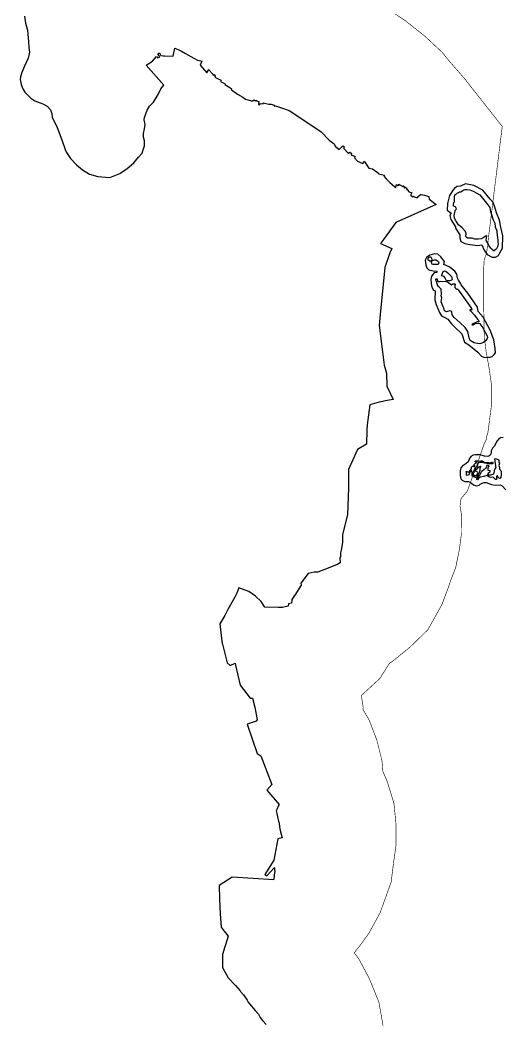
# Model space of a CAD drawing. Header units: metres. Extents: x 255476 to 378809, y 1739479 to 2227865.
# Drawn here: x 315529 to 319532, y 1871569 to 1879862 of the extents above; entities that cross this region are included whole.
import ezdxf

# ---------------------------------------------------------------- set-up
doc = ezdxf.new("R2010")
doc.units = ezdxf.units.M
doc.header["$MEASUREMENT"] = 0
for name, color, linetype in [('COASTLINE', 5, 'Continuous'), ('DISTRICT BOUNDRY', 86, 'Continuous'), ('MANGROOVE BUFFER ZONE', 120, 'Continuous')]:
    doc.layers.add(name, color=color, linetype=linetype)

msp = doc.modelspace()

# ---------------------------------------------------------------- linework, layer by layer
at = {"layer": 'COASTLINE', "color": 1, "flags": 128}
msp.add_lwpolyline([(318600.2, 1879938.9, 5, 5, 0), (318723.3, 1879856.2, 5, 5, 0), (318884.8, 1879728.6, 5, 5, 0), (319028.2, 1879594.8, 5, 5, 0), (319090.3, 1879518.2, 5, 5, 0), (319207, 1879385.1, 5, 5, 0), (319525.8, 1878981.7, 5, 5, 0), (319396, 1877933.1, 5, 5, 0), (319376.3, 1877877.8, 5, 5, 0), (319371.7, 1877798.6, 5, 5, 0), (319372.3, 1877685.3, 5, 5, 0), (319370.7, 1877556.6, 5, 5, 0), (319375, 1877348.8, 5, 5, 0), (319374.6, 1877292.7, 5, 5, 0), (319380.3, 1877216.1, 5, 5, 0), (319393, 1877112.5, 5, 5, 0), (319401.1, 1877067.9, 5, 5, 0), (319405.7, 1877043.2, 5, 5, 0), (319419.1, 1876966.7, 5, 5, 0), (319436.3, 1876846.4, 5, 5, 0), (319434.5, 1876658, 5, 5, 0), (319406.4, 1876444.3, 5, 5, 0), (319395.1, 1876411.2, 5, 5, 0), (319396.7, 1876396.1, 5, 5, 0), (319373.5, 1876348.1, 5, 5, 0), (319350.8, 1876281.9, 5, 5, 0), (319350.7, 1876279.6, 5, 5, 0), (319337, 1876241.4, 5, 5, 0), (319294, 1876115.9, 5, 5, 0), (319290.4, 1876112.2, 5, 5, 0), (319236.9, 1875963.7, 5, 5, 0), (319183.7, 1875899.7, 5, 5, 0), (319182, 1875885.6, 5, 5, 0), (319179.4, 1875869.9, 5, 5, 0), (319176.2, 1875837.4, 5, 5, 0), (319186.4, 1875776.3, 5, 5, 0), (319188.4, 1875614.9, 5, 5, 0), (319171.5, 1875485.3, 5, 5, 0), (319140.3, 1875331.1, 5, 5, 0), (319096, 1875217, 5, 5, 0), (319095, 1875214.7, 5, 5, 0), (319080.9, 1875170.2, 5, 5, 0), (319025.3, 1875022.7, 5, 5, 0), (318909.6, 1874815.5, 5, 5, 0), (318763, 1874672.7, 5, 5, 0), (318606.2, 1874546.2, 5, 5, 0), (318591.8, 1874540.1, 5, 5, 0), (318511.9, 1874411.9, 5, 5, 0), (318358, 1874271.2, 5, 5, 0), (318373.5, 1874172.5, 5, 5, 0), (318371.1, 1874156.1, 5, 5, 0), (318423.6, 1874066.1, 5, 5, 0), (318486.3, 1873901.6, 5, 5, 0), (318529, 1873730.9, 5, 5, 0), (318536.3, 1873642.7, 5, 5, 0), (318571.6, 1873561.6, 5, 5, 0), (318628.3, 1873378, 5, 5, 0), (318646.3, 1873196.5, 5, 5, 0), (318645.2, 1873031.3, 5, 5, 0), (318623.6, 1872875.2, 5, 5, 0), (318604.9, 1872725.8, 5, 5, 0), (318513.4, 1872472.1, 5, 5, 0), (318420.6, 1872302.8, 5, 5, 0), (318348, 1872202.7, 5, 5, 0), (318299, 1872141.1, 5, 5, 0), (318336.7, 1872091.6, 5, 5, 0), (318423.6, 1871929.2, 5, 5, 0), (318503.7, 1871732.4, 5, 5, 0), (318538.2, 1871537, 5, 5, 0)], format="xyseb", dxfattribs=at)
at = {"layer": 'DISTRICT BOUNDRY'}
msp.add_polyline3d([(315566.8, 1879895.3, 0), (315575.8, 1879837.4, 0), (315590.1, 1879778.1, 0), (315595, 1879744.3, 0), (315598.6, 1879684.8, 0), (315602.4, 1879634.7, 0), (315606.9, 1879595.2, 0), (315597.1, 1879546.6, 0), (315580.5, 1879510.5, 0), (315565.1, 1879481.2, 0), (315545.3, 1879427.6, 0), (315532.2, 1879392, 0), (315529.1, 1879369.4, 0), (315539.8, 1879329.5, 0), (315552, 1879292.5, 0), (315569.2, 1879264.8, 0), (315618.8, 1879216.5, 0), (315652.8, 1879194.7, 0), (315719.6, 1879167.5, 0), (315755.1, 1879150.8, 0), (315783, 1879119.9, 0), (315792.7, 1879086.3, 0), (315795.9, 1879059.6, 0), (315803.9, 1879039.5, 0), (315833.7, 1878982, 0), (315853.7, 1878928.6, 0), (315875.8, 1878870.7, 0), (315902.5, 1878790.7, 0), (315914.2, 1878766.5, 0), (315946.9, 1878717.2, 0), (315997.3, 1878665.1, 0), (316047.4, 1878621.1, 0), (316103.7, 1878587.3, 0), (316175.2, 1878566.6, 0), (316272.3, 1878559.5, 0), (316355.5, 1878592.9, 0), (316417, 1878633, 0), (316473.6, 1878680.9, 0), (316511.7, 1878726.9, 0), (316540.9, 1878759.1, 0), (316548.4, 1878779.7, 0), (316562.1, 1878821.3, 0), (316561.8, 1878861.6, 0), (316552, 1878892.8, 0), (316552.8, 1878923.3, 0), (316560.4, 1878961.4, 0), (316565.1, 1878997.5, 0), (316558.5, 1879035.8, 0), (316559.6, 1879056.5, 0), (316582.4, 1879115, 0), (316601.5, 1879148.4, 0), (316634.5, 1879183.9, 0), (316673.7, 1879247, 0), (316695.7, 1879293.5, 0), (316721.3, 1879322.8, 0), (316573.7, 1879488.2, 0), (316626.6, 1879521.3, 0), (316660.4, 1879561.4, 0), (316669.7, 1879548.9, 0), (316687.4, 1879558.7, 0), (316672.3, 1879583.8, 0), (316684.1, 1879590.1, 0), (316689.5, 1879580.6, 0), (316695.9, 1879569.3, 0), (316716.4, 1879567.4, 0), (316726.2, 1879566.5, 0), (316797.9, 1879563, 0), (316811.6, 1879629, 0), (316839.9, 1879618.7, 0), (316849.8, 1879613.7, 0), (316867, 1879603.9, 0), (316901.5, 1879584.2, 0), (316970.6, 1879545.6, 0), (316999, 1879529.8, 0), (317026.7, 1879523.4, 0), (317035.5, 1879521.4, 0), (317022.7, 1879490.2, 0), (317078.4, 1879424.2, 0), (317093.3, 1879452.8, 0), (317095.3, 1879450.5, 0), (317124.7, 1879417.1, 0), (317125.9, 1879414.8, 0), (317130.3, 1879405.8, 0), (317137.6, 1879411, 0), (317146.6, 1879398.4, 0), (317143.1, 1879389.1, 0), (317177, 1879372.8, 0), (317196.2, 1879363.6, 0), (317191.8, 1879354.7, 0), (317228.1, 1879334.9, 0), (317226.4, 1879327.5, 0), (317268.6, 1879305.2, 0), (317281.8, 1879293.3, 0), (317279, 1879287.3, 0), (317332.9, 1879249.6, 0), (317375.4, 1879224.3, 0), (317398.8, 1879208.1, 0), (317417.2, 1879203.2, 0), (317425, 1879200.4, 0), (317432, 1879198, 0), (317440.4, 1879195, 0), (317451, 1879191.3, 0), (317455.8, 1879194.6, 0), (317468.6, 1879202.1, 0), (317480.8, 1879194.4, 0), (317488.6, 1879199.3, 0), (317488.1, 1879193, 0), (317508.4, 1879187.8, 0), (317506.4, 1879174.9, 0), (317504.7, 1879164.3, 0), (317517.7, 1879161.1, 0), (317519.5, 1879172.5, 0), (317544.1, 1879168.5, 0), (317544.5, 1879177.5, 0), (317591.8, 1879166.5, 0), (317609.4, 1879166.6, 0), (317634.7, 1879158.1, 0), (317636.4, 1879149.7, 0), (317646.7, 1879153.1, 0), (317695.1, 1879135.7, 0), (317759.7, 1879114.2, 0), (318006.9, 1878949.8, 0), (318025.3, 1878935.8, 0), (318090.2, 1878868.2, 0), (318132.1, 1878838.9, 0), (318141.1, 1878819, 0), (318173, 1878790.7, 0), (318199.8, 1878816.1, 0), (318206.1, 1878822.2, 0), (318218.3, 1878811, 0), (318210.5, 1878801.7, 0), (318249.8, 1878761.2, 0), (318263.5, 1878769.3, 0), (318273.7, 1878760.3, 0), (318276.7, 1878757.7, 0), (318274.6, 1878747.2, 0), (318306.7, 1878733, 0), (318301.6, 1878722.9, 0), (318327.1, 1878695.5, 0), (318369.6, 1878674.8, 0), (318382.7, 1878694.6, 0), (318420.3, 1878635.4, 0), (318449.8, 1878631.8, 0), (318500.6, 1878596.1, 0), (318501.3, 1878588.9, 0), (318550.5, 1878577.4, 0), (318543.5, 1878568.7, 0), (318563.7, 1878547.7, 0), (318592.9, 1878517.2, 0), (318594, 1878516.3, 0), (318633.4, 1878485.3, 0), (318644.8, 1878476.3, 0), (318648.8, 1878499.8, 0), (318660.6, 1878491.4, 0), (318667.4, 1878494.3, 0), (318669.6, 1878503.3, 0), (318678.1, 1878497, 0), (318701.2, 1878485.4, 0), (318706.8, 1878488.8, 0), (318711.9, 1878485, 0), (318713.1, 1878484.2, 0), (318709.5, 1878478.4, 0), (318716.6, 1878471.6, 0), (318723.2, 1878478.5, 0), (318737, 1878468.2, 0), (318732.9, 1878461.1, 0), (318745.5, 1878452.8, 0), (318746, 1878450.8, 0), (318748, 1878443.7, 0), (318761, 1878438.1, 0), (318775.2, 1878431.8, 0), (318766.5, 1878410.8, 0), (318772.8, 1878406.4, 0), (318785, 1878397.8, 0), (318790.2, 1878403.7, 0), (318798.5, 1878398.8, 0), (318803.4, 1878396, 0), (318812.4, 1878392.8, 0), (318819.3, 1878390.4, 0), (318829, 1878402.1, 0), (318834.4, 1878401.8, 0), (318836.8, 1878409.2, 0), (318837, 1878410, 0), (318852.2, 1878417.8, 0), (318853.4, 1878418.4, 0), (318882.5, 1878411.4, 0), (318909.1, 1878404.9, 0), (318918.1, 1878403, 0), (318920.1, 1878379.4, 0), (318976.9, 1878335.6, 0), (318644.2, 1878187.1, 0), (318541.4, 1878046.8, 0), (318516, 1878013.2, 0), (318611.5, 1877972.5, 0), (318594.6, 1877935.8, 0), (318551.6, 1877815.3, 0), (318515.4, 1877424.5, 0), (318506.4, 1877334.1, 0), (318532.8, 1877114.6, 0), (318546.7, 1877004.5, 0), (318565.9, 1876938.1, 0), (318569, 1876831.8, 0), (318620.5, 1876722.2, 0), (318572.6, 1876712.5, 0), (318505.8, 1876698.2, 0), (318428.4, 1876675.9, 0), (318407.5, 1876512.4, 0), (318403, 1876469.3, 0), (318399.4, 1876350.5, 0), (318326.1, 1876306.6, 0), (318286.5, 1876222.2, 0), (318251.3, 1876140.8, 0), (318251.3, 1876135, 0), (318250.6, 1875989.3, 0), (318243.1, 1875765.2, 0), (318201.8, 1875602.7, 0), (318202.4, 1875536.4, 0), (318190.7, 1875473.6, 0), (318185.5, 1875451.4, 0), (318184.8, 1875448.5, 0), (318185.1, 1875420.3, 0), (318179.3, 1875408.6, 0), (318182.5, 1875368.4, 0), (318154.6, 1875353.4, 0), (318144.2, 1875349.5, 0), (318095.8, 1875331.2, 0), (317997, 1875292.9, 0), (317967.9, 1875292, 0), (317918.3, 1875279.6, 0), (317856.6, 1875202.1, 0), (317858.4, 1875184.1, 0), (317807.5, 1875102.3, 0), (317805.3, 1875099, 0), (317782.7, 1875065, 0), (317779.9, 1875034.4, 0), (317753.5, 1875029.4, 0), (317752.8, 1875010.8, 0), (317705.5, 1874999.8, 0), (317668.5, 1874998.4, 0), (317558.2, 1875001.8, 0), (317528.5, 1875048.9, 0), (317480.5, 1875093, 0), (317424.9, 1875132.3, 0), (317341.4, 1875163.2, 0), (317326.5, 1875116.9, 0), (317309.9, 1875086, 0), (317250.3, 1874983.3, 0), (317225.9, 1874934.4, 0), (317185.6, 1874863.2, 0), (317197.5, 1874767.6, 0), (317205.9, 1874699.4, 0), (317206.7, 1874696.2, 0), (317244.8, 1874540.3, 0), (317270.7, 1874519.1, 0), (317311.5, 1874538.3, 0), (317315.1, 1874522.6, 0), (317354.7, 1874355.8, 0), (317437.8, 1874247.8, 0), (317457.3, 1874249.9, 0), (317476.3, 1874174.4, 0), (317495.2, 1874068.5, 0), (317487.6, 1874057.9, 0), (317412.6, 1874032.5, 0), (317494.5, 1873791.8, 0), (317524.9, 1873771.3, 0), (317615.7, 1873534.4, 0), (317574.7, 1873487.7, 0), (317675.8, 1873369.4, 0), (317668.7, 1873354.6, 0), (317659.8, 1873334.1, 0), (317653, 1873316.6, 0), (317658.1, 1873294.4, 0), (317663.6, 1873267.6, 0), (317669.5, 1873240.5, 0), (317675.6, 1873213, 0), (317680.7, 1873184, 0), (317686.5, 1873153.9, 0), (317692.4, 1873124.2, 0), (317700.6, 1873092.1, 0), (317664.8, 1873084.3, 0), (317633.5, 1872907.6, 0), (317558.8, 1872789.3, 0), (317575.2, 1872779.2, 0), (317636.3, 1872845.2, 0), (317640.2, 1872847.2, 0), (317638.7, 1872844.5, 0), (317638.7, 1872826.7, 0), (317639.8, 1872813.5, 0), (317638.1, 1872799.7, 0), (317636.5, 1872787.7, 0), (317634.7, 1872773.3, 0), (317631, 1872744.1, 0), (317462.3, 1872756, 0), (317286.3, 1872768.5, 0), (317178.6, 1872697.4, 0), (317183, 1872588.9, 0), (317188.5, 1872464.3, 0), (317194.3, 1872389.1, 0), (317197.3, 1872353.8, 0), (317222.4, 1872321.1, 0), (317253.2, 1872277.6, 0), (317233.1, 1872206.3, 0), (317228, 1872191.2, 0), (317207.7, 1872125.7, 0), (317207.3, 1872089.9, 0), (317208.5, 1872020.6, 0), (317253.3, 1871934.8, 0), (317315.4, 1871870.1, 0), (317353.9, 1871827.4, 0), (317355.7, 1871820.5, 0), (317382.4, 1871793.9, 0), (317411.2, 1871747.9, 0), (317417.1, 1871737.1, 0), (317417.7, 1871734, 0), (317429.7, 1871719.6, 0), (317477.7, 1871664.3, 0), (317485.3, 1871655.5, 0), (317491.3, 1871648.6, 0), (317491.7, 1871648.2, 0), (317505, 1871632, 0), (317519.4, 1871606.7, 0), (317519.8, 1871606.1, 0), (317537.9, 1871579.4, 0), (317568, 1871548.8, 0)], dxfattribs=at)
at = {"layer": 'MANGROOVE BUFFER ZONE', "flags": 128}
for points in [[(319531.5, 1878077), (319513.7, 1878148.6), (319502, 1878205.1), (319477.5, 1878267.6), (319464.9, 1878313.7), (319451.4, 1878350.7), (319425.1, 1878379.1), (319366.1, 1878453.9), (319291.3, 1878493.3), (319221.2, 1878507.5), (319179.6, 1878487), (319152.1, 1878483.7), (319128.8, 1878471.8), (319114.1, 1878449.9), (319087.3, 1878409.9), (319071.5, 1878344.3), (319069.1, 1878289.5), (319103, 1878263.2), (319092.5, 1878245.4), (319098.5, 1878210.1), (319138.8, 1878151.6), (319137.5, 1878140), (319173.7, 1878084.6), (319173.5, 1878058.5), (319183.7, 1878030.2), (319216.4, 1878011.3), (319255.9, 1878003.9), (319323.5, 1877996.9), (319355.5, 1878002.9), (319376.3, 1877958.8), (319399.8, 1877922.1), (319441.5, 1877899.1), (319469.8, 1877898.9), (319495.2, 1877913.2), (319506.9, 1877936.4), (319526.7, 1877974)], [(319238.5, 1878057.7), (319227.7, 1878064.1), (319224.5, 1878070.9), (319226.4, 1878096.2), (319221.6, 1878113.2), (319193.2, 1878143.7), (319162.2, 1878167.9), (319143.1, 1878196.3), (319137.3, 1878203.1), (319129.8, 1878225.2), (319127.3, 1878245.4), (319134.6, 1878283.3), (319139.1, 1878290.6), (319145.7, 1878299.8), (319142.2, 1878310), (319137.9, 1878315.3), (319122, 1878321), (319121.4, 1878329.1), (319123.1, 1878339.3), (319124.6, 1878351.2), (319129.1, 1878357.3), (319131.4, 1878375.6), (319130.2, 1878391.8), (319130.2, 1878405.8), (319135.5, 1878418.9), (319145.5, 1878424.9), (319152, 1878429.1), (319163.4, 1878433.8), (319171.3, 1878439.2), (319181.2, 1878440.3), (319190.5, 1878446.6), (319201, 1878452.9), (319219.3, 1878458.4), (319236.2, 1878459.2), (319255.8, 1878455.6), (319284.2, 1878445.8), (319314.4, 1878430), (319341.1, 1878415.7), (319407.1, 1878332.8), (319423, 1878309.8), (319429.4, 1878277), (319451.5, 1878209.4), (319465, 1878182.2), (319467.3, 1878150.4), (319479.9, 1878117.5), (319482.2, 1878107.7), (319486.8, 1878059.4), (319488.1, 1878044.1), (319489.6, 1878019.7), (319492.3, 1878008.5), (319487.4, 1877986.2), (319477.2, 1877968.3), (319465.7, 1877958.6), (319460.7, 1877953.2), (319453.6, 1877951.6), (319450.5, 1877953.1), (319450, 1877958.7), (319441.1, 1877964.3), (319431.7, 1877973.2), (319420.8, 1877987.8), (319413.9, 1877997.4), (319403.4, 1878022), (319395.5, 1878032.5), (319392.4, 1878041), (319399, 1878073.6), (319398.1, 1878075.7), (319386.7, 1878073.3), (319373.3, 1878062.6), (319350.8, 1878052), (319325.3, 1878047.9), (319299.1, 1878048), (319275.8, 1878056.4), (319254.9, 1878056.3)], [(319455.5, 1877216.5), (319427, 1877295.9), (319368.5, 1877402.6), (319326.4, 1877449.6), (319321.5, 1877486.9), (319240.7, 1877601.3), (319186.2, 1877669.6), (319180.6, 1877683.3), (319162.6, 1877709.9), (319155.5, 1877726.6), (319150.8, 1877757.9), (319131.7, 1877783), (319085.5, 1877820.3), (319042.5, 1877839.4), (319048.5, 1877864.5), (319015.8, 1877900.9), (318992.4, 1877923), (318965, 1877926.9), (318925.3, 1877917), (318898.4, 1877897.6), (318886.7, 1877874.4), (318891.6, 1877837.1), (318900.3, 1877812.5), (318918.6, 1877793.3), (318952.4, 1877785.6), (318982.4, 1877784.9), (318984.2, 1877773.2), (318961.9, 1877770.2), (318938.4, 1877743.3), (318932.6, 1877715.2), (318937, 1877682.9), (318943.4, 1877651.5), (318956, 1877627.5), (318969.3, 1877620.3), (318966, 1877547.4), (318979, 1877508.9), (318993.3, 1877473.6), (319004.7, 1877440.8), (319022.7, 1877415), (319050.8, 1877400.7), (319075.6, 1877385.8), (319104.9, 1877347.4), (319133.6, 1877321.1), (319191.2, 1877264.1), (319212.3, 1877196.6), (319248.8, 1877172.8), (319323.5, 1877112.8), (319353.3, 1877078.8), (319377.4, 1877069.6), (319406.5, 1877071.1), (319425.7, 1877072.5), (319441.5, 1877078.3), (319458.7, 1877092.6), (319469, 1877107), (319468.4, 1877142.6)], [(318937.1, 1877869.3), (318931.5, 1877866.1), (318924.7, 1877865.7), (318916.7, 1877871.8), (318912.8, 1877875.7), (318912, 1877883.9), (318912.2, 1877888.5), (318914.2, 1877895.6), (318919.1, 1877898.6), (318925.2, 1877901.4), (318932.5, 1877901), (318938.8, 1877894.7), (318941.1, 1877875.6)], [(318993.4, 1877839.8), (318987, 1877838), (318953.6, 1877838.9), (318945.8, 1877841.3), (318943, 1877847.2), (318940.2, 1877855.1), (318939.1, 1877863.8), (318947.1, 1877872.5), (318963.5, 1877878), (318975.7, 1877877.1), (318989.7, 1877868.9), (318997.8, 1877859.5), (318999.5, 1877853), (318997.6, 1877847.4)], [(319369.6, 1877193.9), (319348, 1877184.5), (319333.4, 1877181.5), (319293.4, 1877191.5), (319260.5, 1877208.6), (319252.9, 1877232.6), (319241.2, 1877283.1), (319217.7, 1877316.8), (319176.2, 1877355.6), (319128.2, 1877399.4), (319109.5, 1877421.9), (319107.8, 1877445.1), (319107.6, 1877447.8), (319099, 1877453.5), (319091.7, 1877455.7), (319071.9, 1877451), (319062.5, 1877448.1), (319048.1, 1877454.2), (319045.8, 1877467.9), (319040.5, 1877478.4), (319035.4, 1877488.4), (319025.6, 1877515.7), (319020.9, 1877530.1), (319024.1, 1877562.5), (319020, 1877578.7), (319022, 1877595.5), (319020.4, 1877633.9), (319001.8, 1877651.9), (318990.7, 1877659.8), (318980, 1877698), (318975, 1877708.4), (318974.6, 1877719.6), (318985.9, 1877719.3), (318987.5, 1877716.4), (318989.1, 1877702.9), (318995.2, 1877698.6), (319003.6, 1877696.7), (319006.3, 1877697.6), (319017.2, 1877700.6), (319057.8, 1877698.7), (319070.1, 1877695.1), (319081.3, 1877688.8), (319095.7, 1877675.7), (319102.4, 1877671.7), (319108.3, 1877671.3), (319110, 1877673.6), (319114.4, 1877678.3), (319133.8, 1877678.3), (319136.1, 1877676), (319135.9, 1877671.6), (319133.3, 1877669), (319134, 1877649.2), (319140, 1877639.5), (319144.9, 1877635.6), (319153.3, 1877637.6), (319159.3, 1877630.4), (319191.9, 1877588), (319205, 1877569.1), (319245.6, 1877511.5), (319269.9, 1877474.4), (319274.5, 1877462.8), (319271.8, 1877458.9), (319265.6, 1877462.2), (319259.2, 1877464), (319257.2, 1877463.2), (319256.6, 1877459.2), (319261.4, 1877455.9), (319271.8, 1877447.6), (319293.4, 1877422.8), (319320.2, 1877387.1), (319330.1, 1877377.6), (319332.2, 1877365.2), (319327.5, 1877364.2), (319316.9, 1877363.5), (319311.8, 1877361.5), (319276.9, 1877344.7), (319274.6, 1877340), (319278, 1877338), (319284, 1877338.9), (319294.3, 1877345.2), (319305, 1877349.5), (319325.8, 1877352.9), (319340.1, 1877350.3), (319348.4, 1877336.7), (319365.5, 1877314), (319387.4, 1877272.5), (319401.8, 1877247.8), (319403.1, 1877235), (319400.2, 1877225.3), (319389.4, 1877208.8)], [(319100.1, 1877705.3), (319090.8, 1877703.4), (319074.3, 1877702.9), (319064.4, 1877704.8), (319056.4, 1877719.1), (319049.6, 1877731.7), (319044.7, 1877739.7), (319035.5, 1877743.4), (319020.4, 1877744.3), (319026.1, 1877749.8), (319030.5, 1877766.9), (319035.6, 1877781.3), (319046.1, 1877786.5), (319057.3, 1877783.1), (319074.1, 1877768.8), (319085.6, 1877757.7), (319105, 1877740.5), (319108.8, 1877726.9), (319112, 1877714.5), (319109.2, 1877712.8), (319106.3, 1877709.1)], [(319476.3, 1876230.6), (319483.7, 1876227.1), (319496.9, 1876222.9), (319497, 1876215.3), (319496.3, 1876202.2), (319502, 1876198.2), (319502.4, 1876194.7), (319498, 1876174.9), (319499.3, 1876167), (319502.1, 1876161.5), (319502.2, 1876144.2), (319507.1, 1876141.1), (319514.3, 1876132.8), (319516.1, 1876126.5), (319516.6, 1876092.1), (319514.5, 1876077), (319509, 1876070.7), (319505, 1876067.8), (319494.8, 1876073.6), (319487.6, 1876089.3), (319477.1, 1876087), (319477.6, 1876074), (319479.1, 1876058.2), (319470.9, 1876057.7), (319463.4, 1876064.2), (319452.5, 1876074.7), (319419.5, 1876079), (319398.1, 1876090.8), (319372.4, 1876084.3), (319343.6, 1876077.1), (319326.7, 1876063.6), (319319.7, 1876057.1), (319315.7, 1876059), (319314.9, 1876064.8), (319315.5, 1876065.4), (319320.8, 1876073.6), (319338.9, 1876094.9), (319349.1, 1876115.2), (319354.9, 1876124.4), (319377, 1876144.4), (319394.9, 1876155.4), (319398.3, 1876169.1), (319402.3, 1876177.6), (319404.5, 1876179.3), (319409.2, 1876178.2), (319413.3, 1876173), (319412.3, 1876164.6), (319405.7, 1876151.9), (319405.8, 1876146.2), (319406.9, 1876137.1), (319409.8, 1876135.5), (319419, 1876134.4), (319423.5, 1876134.2), (319424, 1876128.6), (319422.6, 1876119), (319409.1, 1876109.8), (319404.2, 1876101), (319405.1, 1876098.2), (319413.8, 1876098), (319426.6, 1876098), (319433.6, 1876099), (319448.5, 1876103.6), (319457.4, 1876109.8), (319459.3, 1876114.5), (319461.7, 1876129.4), (319463.3, 1876146.9), (319470.8, 1876150.3), (319474.5, 1876153.5), (319471.7, 1876162.2), (319471.6, 1876175.1), (319468, 1876204.3), (319467.1, 1876216.2), (319464.3, 1876226.7), (319465.4, 1876230), (319470.3, 1876232.2)], [(319445.3, 1876206), (319450.2, 1876195.1), (319445.3, 1876191.1), (319440.9, 1876189.6), (319413.5, 1876190), (319382.5, 1876192.9), (319363.6, 1876198.5), (319344.5, 1876198.8), (319329.1, 1876198.2), (319323.4, 1876192.9), (319320.7, 1876181.7), (319316.5, 1876171.1), (319314.1, 1876164.1), (319302.4, 1876154.1), (319294.2, 1876140.2), (319291.7, 1876133.1), (319287.7, 1876126.9), (319281.5, 1876115.6), (319285.8, 1876101.5), (319290.2, 1876091.7), (319295.3, 1876090.5), (319297.6, 1876091), (319304.5, 1876092.4), (319305.9, 1876090), (319311.9, 1876089.6), (319314.6, 1876094.8), (319318.7, 1876103.9), (319322.1, 1876114.7), (319320.9, 1876118.4), (319318.7, 1876121.9), (319305.3, 1876129.1), (319300.7, 1876130.7), (319301.3, 1876134.7), (319303.1, 1876138.5), (319317.1, 1876146.9), (319331.2, 1876163.7), (319345.2, 1876169), (319348.7, 1876167.1), (319346.5, 1876162.8), (319340.1, 1876154.4), (319340.9, 1876133.6), (319331.1, 1876110.5), (319324.5, 1876094.2), (319318.9, 1876082.5), (319316.2, 1876075.4), (319309.7, 1876073.1), (319302.7, 1876075.7), (319297.9, 1876079.5), (319289.7, 1876081.8), (319278.4, 1876084.8), (319275.2, 1876090.9), (319275.2, 1876100.7), (319276, 1876114.7), (319273.8, 1876128.5), (319270.6, 1876130.7), (319267.3, 1876130.5), (319263.6, 1876128.9), (319254.4, 1876110.4), (319249, 1876098.4), (319240.3, 1876094.2), (319235.6, 1876092.3), (319229, 1876093.7), (319230, 1876105.9), (319229.2, 1876115.1), (319226.9, 1876126.2), (319231.3, 1876126.4), (319237.8, 1876121.6), (319242.7, 1876119.3), (319251.4, 1876122.3), (319258.7, 1876132.3), (319270.2, 1876146.9), (319272.2, 1876161.4), (319275.7, 1876167), (319280, 1876168.1), (319288.3, 1876169.6), (319290, 1876166.7), (319297.3, 1876163.9), (319298.9, 1876172.5), (319295.9, 1876174.4), (319293.3, 1876176), (319293.2, 1876179.5), (319293.8, 1876184.4), (319304.5, 1876193.5), (319310.3, 1876195.5), (319310.5, 1876197.3), (319311.6, 1876201), (319303, 1876205), (319298, 1876209.3), (319307.8, 1876213.5), (319314.7, 1876213.7), (319326.9, 1876214.9), (319339.9, 1876211.1), (319347.8, 1876213.1), (319358.6, 1876212.7), (319368.7, 1876208.2), (319376.1, 1876203.6), (319397.2, 1876201), (319409.5, 1876201), (319418.1, 1876198.4), (319430.4, 1876199), (319439, 1876203.6)]]:
    msp.add_lwpolyline(points, close=True, dxfattribs=at)
msp.add_lwpolyline([(319534.1, 1876406.7), (319511.4, 1876403.6), (319498.9, 1876397.3), (319482, 1876375.4), (319461.1, 1876334.1), (319445.4, 1876318.2), (319434.9, 1876297.3), (319433.4, 1876278.2), (319424.8, 1876260.1), (319415.5, 1876250.9), (319401.2, 1876248.9), (319379.2, 1876253.3), (319344.1, 1876262), (319320.3, 1876263.3), (319300.8, 1876263), (319284, 1876259.2), (319264.8, 1876248.7), (319253.7, 1876233.5), (319243.5, 1876204.1), (319223.5, 1876187.5), (319198.9, 1876174.1), (319182.4, 1876155), (319177.3, 1876130.2), (319176.4, 1876092.9), (319181.2, 1876065.9), (319193.9, 1876053.4), (319216.6, 1876043.7), (319246.8, 1876043.1), (319261.3, 1876036.3), (319288.2, 1876015.5), (319312, 1876005.7), (319334.1, 1876010.9), (319342.6, 1876019.4), (319358.7, 1876028.9), (319376.5, 1876034.5), (319392.1, 1876033.3), (319413.4, 1876026.4), (319436.1, 1876017.7), (319468, 1876011.5), (319508.3, 1876016), (319523.9, 1876007.7), (319555.7, 1875973.1)], dxfattribs=at)

doc.saveas('drawing.dxf')
